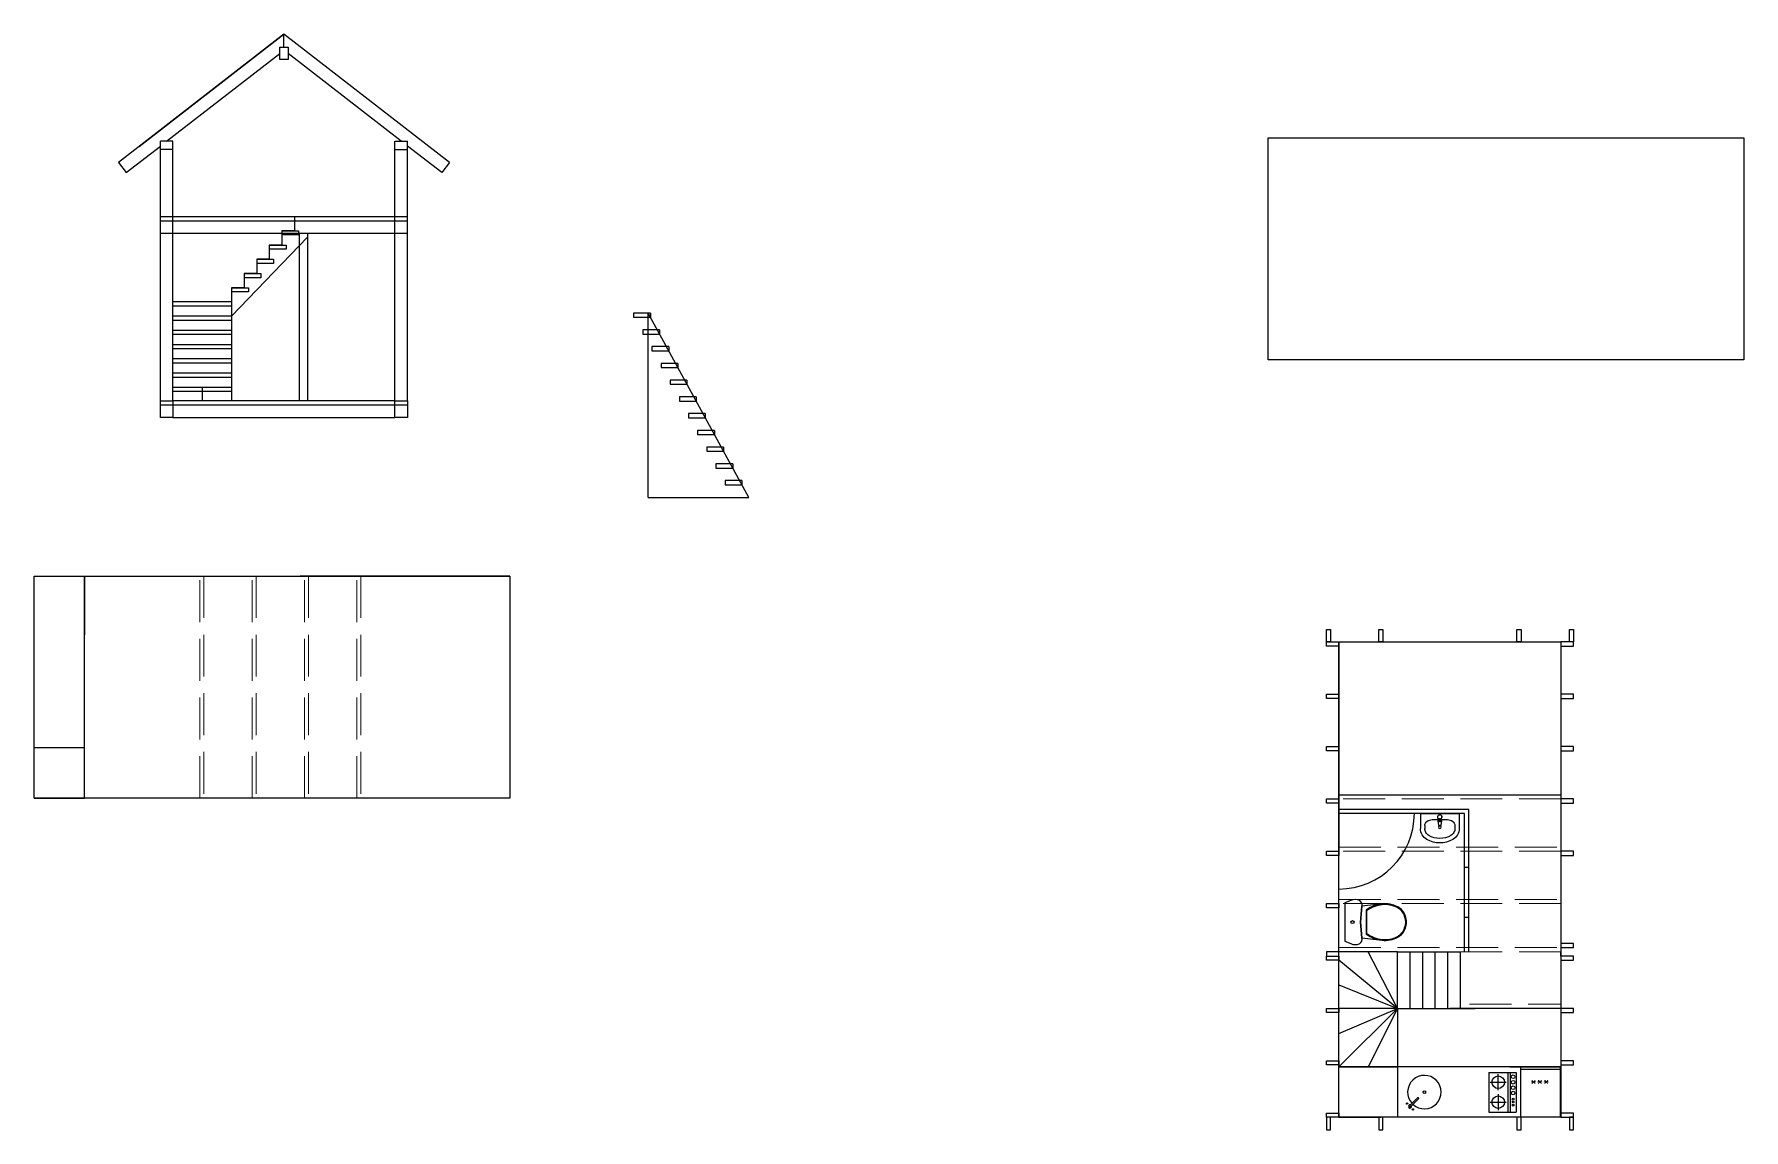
# Model space of a CAD drawing. Header units: millimetres. Extents: x 743280 to 1140305, y -337608 to -106611.
# Drawn here: x 817148 to 837551, y -171345 to -158264 of the extents above; entities that cross this region are included whole.
import ezdxf

# ---------------------------------------------------------------- set-up
doc = ezdxf.new("R2010")
doc.units = ezdxf.units.MM
doc.linetypes.add('GOST2.303 4', pattern=[7, 5, -2, 0])
doc.layers.add('SANTEH', color=7, linetype='Continuous')
doc.layers.add('Сантехника', color=7, linetype='Continuous')
doc.layers.add('НЕВИДИМЫЕ', color=6, linetype='GOST2.303 4', lineweight=13)
doc.layers.add('ОСНОВНЫЕ', color=7, linetype='Continuous', lineweight=30)
doc.styles.add('Dim', font='iso9.shx')

# ---------------------------------------------------------------- blocks, each defined once
blk = doc.blocks.new('s_45')
at = {"layer": 'SANTEH', "flags": 128}
for points in [[(188, 0), (206, 189, 0.2888), (180, 256, 0.224419), (71, 257), (0, 229), (0, -229), (71, -257, 0.224419), (180, -256, 0.2888), (206, -189)], [(188, 0), (206, 189, 0.2888), (180, 256, 0.224419), (71, 257), (0, 229), (0, -229), (71, -257, 0.224419), (180, -256, 0.2888), (206, -189)], [(206, -189), (445, -217, -0.122327), (261, -148), (261, 148, -0.122328), (445, 217), (206, 189), (188, 0)], [(206, -189), (445, -217, -0.122327), (261, -148), (261, 148, -0.122328), (445, 217), (206, 189), (188, 0)], [(261, -148, 0.122438), (445, -217, 0.152571), (632, -181, 0.185585), (725, -73, 0.17428), (725, 73, 0.185585), (632, 181, 0.152571), (445, 217, 0.122438), (261, 148)], [(261, -148, 0.122438), (445, -217, 0.152571), (632, -181, 0.185585), (725, -73, 0.17428), (725, 73, 0.185585), (632, 181, 0.152571), (445, 217, 0.122438), (261, 148)], [(261, -136, 0.125396), (446, -207, 0.152532), (628, -173, 0.18559), (715, -70, 0.174364), (715, 70, 0.18559), (628, 173, 0.152531), (446, 207, 0.125396), (261, 136)]]:
    blk.add_lwpolyline(points, format="xyb", close=True, dxfattribs=at)
at = {"layer": 'SANTEH'}
blk.add_circle((93, 0), 18.4, dxfattribs=at)
blk = doc.blocks.new('Basin 01_72')
at = {"layer": 'SANTEH', "linetype": 'Continuous'}
for p, q in [((0, 350), (0, 172)), ((460, 350), (0, 350)), ((50, 207), (50, 172)), ((139, 278), (139, 278)), ((321, 278), (139, 278)), ((206, 312), (206, 317)), ((209, 271), (206, 312)), ((212, 262), (219, 209)), ((216, 288), (244, 288)), ((216, 273), (216, 288)), ((216, 288), (244, 288)), ((241, 209), (248, 262)), ((244, 288), (244, 273)), ((251, 271), (254, 312)), ((254, 312), (254, 317)), ((410, 207), (410, 172)), ((460, 350), (460, 172))]:
    blk.add_line(p, q, dxfattribs=at)
for points in [[(139, 278), (122, 277), (105, 273), (90, 266), (76, 257), (65, 247), (57, 235), (52, 221), (50, 207)], [(410, 207), (408, 221), (403, 235), (395, 247), (384, 257), (370, 266), (355, 273), (338, 277), (321, 278)], [(0, 172), (1, 152), (5, 133), (11, 114), (20, 96), (30, 80), (43, 66), (57, 53), (73, 42)], [(50, 172), (51, 159), (53, 147), (57, 135), (63, 124), (69, 113), (77, 104), (86, 96), (97, 89)], [(73, 42), (110, 24), (149, 11), (189, 3), (230, 0), (271, 3), (311, 11), (350, 24), (387, 42)], [(97, 89), (128, 73), (161, 62), (195, 55), (230, 53), (265, 55), (299, 62), (332, 73), (363, 89)], [(363, 89), (374, 96), (383, 104), (391, 113), (397, 124), (403, 135), (407, 147), (409, 159), (410, 172)], [(387, 42), (403, 53), (417, 66), (430, 80), (440, 96), (449, 114), (455, 133), (459, 152), (460, 172)]]:
    blk.add_lwpolyline(points, dxfattribs=at)
blk.add_circle((230, 189), 17.5, dxfattribs=at)
for centre, radius, start, end in [((230, 313), 25, 339.2856, 200.7144), ((230, 313), 24, 7.8374, 171.8967), ((230, 274), 21.1, 185.1696, 354.8304), ((230, 273), 21.1, 185.1696, 354.8304), ((230, 273), 13.6, 180, 0), ((230, 210), 11.2, 187.1389, 352.8611)]:
    blk.add_arc(centre, radius, start, end, dxfattribs=at)

msp = doc.modelspace()

# ---------------------------------------------------------------- linework, layer by layer
for p, q in [((833419.5, -170594.7), (833419.5, -171194.7)), ((834509.7, -170659), (834836.5, -170659)), ((834509.7, -170659), (834509.7, -171132.3)), ((834525.4, -170776.4), (834715.4, -170776.4)), ((835360.7, -170594.7), (834610.7, -170594.7)), ((834620.4, -170871.4), (834620.4, -170681.4)), ((834736.5, -170659), (834736.5, -171132.3)), ((834760.7, -170594.7), (835360.7, -170594.7)), ((834761.5, -170659), (834761.5, -171132.3)), ((834836.5, -170659), (834836.5, -171132.3)), ((834886.2, -170594.7), (834886.2, -171194.7)), ((835360.7, -170624.7), (834886.2, -170624.7)), ((835360.7, -170594.7), (835360.7, -171194.7)), ((833562.5, -171060.2), (833658.6, -170964.1)), ((833573.8, -171071.5), (833669.9, -170975.4)), ((834620.4, -170919.9), (834620.4, -171109.9)), ((834509.7, -171132.3), (834836.5, -171132.3)), ((834525.4, -171014.9), (834715.4, -171014.9))]:
    msp.add_line(p, q)
for centre, radius in [((834620.4, -170776.4), 75), ((834797.8, -170710.9), 22), ((834797.8, -170777.1), 22), ((833739.2, -170894.7), 16.1), ((834620.4, -171014.9), 75), ((834797.8, -170843.2), 22), ((834797.8, -170905.4), 22), ((834797.8, -170978.5), 11), ((833533.3, -171031.1), 8.28), ((833602.9, -171100.7), 8.28), ((834797.8, -171012.6), 11), ((834797.8, -171050.7), 11)]:
    msp.add_circle(centre, radius)
for centre, radius, start, end in [((833739.2, -170894.7), 200, 227.29244, 222.70756), ((833664.2, -170969.8), 8, 315, 135), ((833568.1, -171065.9), 18.8, 70.13146, 19.86854), ((833568.1, -171065.9), 8, 135, 315)]:
    msp.add_arc(centre, radius, start, end)
at = {"layer": 'НЕВИДИМЫЕ', "ltscale": 100}
for points in [[(819123, -164733.3), (819173, -164733.3), (819173, -167383.3), (819123, -167383.3)], [(819748, -164733.3), (819798, -164733.3), (819798, -167383.3), (819748, -167383.3)], [(820373, -164733.3), (820423, -164733.3), (820423, -167383.3), (820373, -167383.3)], [(820998, -164733.3), (821048, -164733.3), (821048, -167383.3), (820998, -167383.3)], [(832719.5, -167394.7), (832719.5, -167344.7), (835369.5, -167344.7), (835369.5, -167394.7)], [(832719.5, -168019.7), (832719.5, -167969.7), (835369.5, -167969.7), (835369.5, -168019.7)], [(832719.5, -168644.7), (832719.5, -168594.7), (835369.5, -168594.7), (835369.5, -168644.7)], [(832719.5, -169219.7), (832719.5, -169169.7), (835369.5, -169169.7), (835369.5, -169219.7)]]:
    msp.add_lwpolyline(points, close=True, dxfattribs=at)
msp.add_lwpolyline([(834278.3, -169844.7), (835369.5, -169844.7), (835369.5, -169894.7), (834169.5, -169894.7)], dxfattribs=at)
at = {"layer": 'ОСНОВНЫЕ', "ltscale": 100}
for p, q in [((820128.7, -158264.2), (818154.1, -159797.5)), ((818399.8, -159606.8), (820128.7, -158264.2)), ((820128.7, -158417.9), (820128.7, -158264.2)), ((822103.2, -159797.5), (820128.7, -158264.2)), ((820128.7, -158417.9), (820128.7, -158264.2)), ((818728.7, -159541.3), (820078.7, -158492.9)), ((821528.7, -159541.3), (820178.7, -158492.9)), ((818653.7, -162841.3), (818653.7, -159541.3)), ((818803.7, -159541.3), (818653.7, -159541.3)), ((818803.7, -159541.3), (818653.7, -159541.3)), ((818803.7, -160491.3), (818803.7, -159541.3)), ((821453.7, -160641.3), (821453.7, -159541.3)), ((821453.7, -159541.3), (821603.7, -159541.3)), ((821603.7, -162641.3), (821603.7, -159541.3)), ((818246.2, -159916), (818653.7, -159599.5)), ((818653.7, -162641.3), (818653.7, -159641.3)), ((818803.7, -159641.3), (818653.7, -159641.3)), ((818803.7, -159641.3), (818653.7, -159641.3)), ((821453.7, -159641.3), (821603.7, -159641.3)), ((822011.2, -159916), (821603.7, -159599.5)), ((818154.1, -159797.5), (818246.2, -159916)), ((822103.2, -159797.5), (822011.2, -159916)), ((818653.7, -160441.3), (821603.7, -160441.3)), ((818653.7, -160491.3), (821603.7, -160491.3)), ((818803.7, -162641.3), (818803.7, -160491.3)), ((818803.7, -160491.3), (819803.7, -160491.3)), ((820253.7, -160441.3), (820253.7, -160611.3)), ((818653.7, -160641.3), (821603.7, -160641.3)), ((819503.7, -161631.3), (820410.4, -160689.2)), ((820253.7, -160611.3), (820103.7, -160611.3)), ((820103.7, -160611.3), (820103.7, -160781.3)), ((820103.7, -160611.3), (820303.7, -160611.3)), ((820303.7, -160661.3), (820103.7, -160661.3)), ((820303.7, -160611.3), (820303.7, -160661.3)), ((820310.4, -160641.3), (820310.4, -162641.3)), ((820410.4, -160641.3), (820410.4, -162641.3)), ((821453.7, -162641.3), (821453.7, -160641.3)), ((819953.7, -160951.3), (819803.7, -160951.3)), ((819803.7, -160951.3), (819803.7, -161121.3)), ((819953.7, -160951.3), (819803.7, -160951.3)), ((819803.7, -160951.3), (820003.7, -160951.3)), ((820103.7, -160781.3), (819953.7, -160781.3)), ((819953.7, -160781.3), (819953.7, -160951.3)), ((820103.7, -160781.3), (819953.7, -160781.3)), ((819953.7, -160781.3), (820153.7, -160781.3)), ((820153.7, -160831.3), (819953.7, -160831.3)), ((820003.7, -160951.3), (820003.7, -161001.3)), ((820153.7, -160781.3), (820153.7, -160831.3)), ((819803.7, -161121.3), (819653.7, -161121.3)), ((819653.7, -161121.3), (819653.7, -161291.3)), ((819803.7, -161121.3), (819653.7, -161121.3)), ((819653.7, -161121.3), (819853.7, -161121.3)), ((819853.7, -161171.3), (819653.7, -161171.3)), ((820003.7, -161001.3), (819803.7, -161001.3)), ((819853.7, -161121.3), (819853.7, -161171.3)), ((819653.7, -161291.3), (819503.7, -161291.3)), ((819503.7, -161291.3), (819503.7, -161461.3)), ((819653.7, -161291.3), (819503.7, -161291.3)), ((819503.7, -161291.3), (819703.7, -161291.3)), ((819703.7, -161341.3), (819503.7, -161341.3)), ((819703.7, -161291.3), (819703.7, -161341.3)), ((819503.7, -161461.3), (818803.7, -161461.3)), ((819503.7, -161511.3), (818803.7, -161511.3)), ((819503.7, -161461.3), (819503.7, -162641.3)), ((824502.3, -161594.1), (824302.3, -161594.1)), ((824302.3, -161594.1), (824302.3, -161644.1)), ((824475.1, -163794.1), (824475.1, -161594.1)), ((825675.1, -163794.1), (824475.1, -161594.1)), ((824502.3, -161594.1), (824502.3, -161644.1)), ((819503.7, -161631.3), (818803.7, -161631.3)), ((819503.7, -161681.3), (818803.7, -161681.3)), ((824302.3, -161644.1), (824502.3, -161644.1)), ((824611.4, -161794.1), (824411.4, -161794.1)), ((824411.4, -161794.1), (824411.4, -161844.1)), ((824611.4, -161794.1), (824611.4, -161844.1)), ((819503.7, -161801.3), (818803.7, -161801.3)), ((819503.7, -161851.3), (818803.7, -161851.3)), ((819503.7, -161971.3), (818803.7, -161971.3)), ((824411.4, -161844.1), (824611.4, -161844.1)), ((824720.5, -161994.1), (824520.5, -161994.1)), ((824520.5, -161994.1), (824520.5, -162044.1)), ((824720.5, -161994.1), (824720.5, -162044.1)), ((819503.7, -162021.3), (818803.7, -162021.3)), ((819503.7, -162141.3), (818803.7, -162141.3)), ((819503.7, -162191.3), (818803.7, -162191.3)), ((824520.5, -162044.1), (824720.5, -162044.1)), ((824829.6, -162194.1), (824629.6, -162194.1)), ((824629.6, -162194.1), (824629.6, -162244.1)), ((824829.6, -162194.1), (824829.6, -162244.1)), ((819503.7, -162311.3), (818803.7, -162311.3)), ((819503.7, -162361.3), (818803.7, -162361.3)), ((824629.6, -162244.1), (824829.6, -162244.1)), ((824938.7, -162394.1), (824738.7, -162394.1)), ((824738.7, -162394.1), (824738.7, -162444.1)), ((824938.7, -162394.1), (824938.7, -162444.1)), ((819503.7, -162481.3), (818803.7, -162481.3)), ((819503.7, -162531.3), (818803.7, -162531.3)), ((819153.7, -162481.3), (819153.7, -162641.3)), ((824738.7, -162444.1), (824938.7, -162444.1)), ((825047.8, -162594.1), (824847.8, -162594.1)), ((824847.8, -162594.1), (824847.8, -162644.1)), ((825047.8, -162594.1), (825047.8, -162644.1)), ((818653.7, -162691.3), (818653.7, -162641.3)), ((818653.7, -162641.3), (818803.7, -162641.3)), ((818653.7, -162691.3), (821603.7, -162691.3)), ((818803.7, -162641.3), (818803.7, -162691.3)), ((821453.7, -162641.3), (818803.7, -162641.3)), ((821453.7, -162691.3), (821453.7, -162641.3)), ((821453.7, -162641.3), (821603.7, -162641.3)), ((821603.7, -162641.3), (821603.7, -162691.3)), ((824847.8, -162644.1), (825047.8, -162644.1)), ((825156.9, -162794.1), (824956.9, -162794.1)), ((824956.9, -162794.1), (824956.9, -162844.1)), ((825156.9, -162794.1), (825156.9, -162844.1)), ((818803.7, -162841.3), (821453.7, -162841.3)), ((824956.9, -162844.1), (825156.9, -162844.1)), ((825266, -162994.1), (825066, -162994.1)), ((825066, -162994.1), (825066, -163044.1)), ((825266, -162994.1), (825266, -163044.1)), ((825066, -163044.1), (825266, -163044.1)), ((825375.1, -163194.1), (825175.1, -163194.1)), ((825175.1, -163194.1), (825175.1, -163244.1)), ((825375.1, -163194.1), (825375.1, -163244.1)), ((825175.1, -163244.1), (825375.1, -163244.1)), ((825484.1, -163394.1), (825284.1, -163394.1)), ((825284.1, -163394.1), (825284.1, -163444.1)), ((825484.1, -163394.1), (825484.1, -163444.1)), ((825284.1, -163444.1), (825484.1, -163444.1)), ((825593.2, -163594.1), (825393.2, -163594.1)), ((825393.2, -163594.1), (825393.2, -163644.1)), ((825593.2, -163594.1), (825593.2, -163644.1)), ((824475.1, -163794.1), (825675.1, -163794.1)), ((825393.2, -163644.1), (825593.2, -163644.1)), ((817148, -164733.3), (819148, -164733.3)), ((817748, -167383.3), (817748, -164733.3)), ((817748, -164733.3), (818448, -164733.3)), ((817748, -164733.3), (817748, -165433.3)), ((819023, -164733.3), (821523, -164733.3)), ((822823, -164733.3), (820323, -164733.3)), ((832719.5, -165519.7), (832719.5, -168019.7)), ((817748, -166783.3), (817148, -166783.3)), ((817748, -167383.3), (817748, -166783.3)), ((832719.5, -169319.7), (832719.5, -166819.7)), ((817148, -167383.3), (817748, -167383.3)), ((820998, -167383.3), (818448, -167383.3)), ((832719.5, -167344.7), (835369.5, -167344.7)), ((835369.5, -167344.7), (835369.5, -169894.7)), ((834269.5, -167519.7), (832719.5, -167519.7)), ((834219.5, -167569.7), (832719.5, -167569.7)), ((834219.5, -169219.7), (834219.5, -167569.7)), ((834269.5, -169219.7), (834269.5, -167519.7)), ((834219.5, -168207.3), (834269.5, -168207.3)), ((834219.5, -168804.5), (834269.5, -168804.5)), ((832719.5, -169219.7), (832569.5, -169219.7)), ((832569.5, -169219.7), (832569.5, -169269.7)), ((832719.5, -171194.7), (832719.5, -169194.7)), ((833419.5, -169219.7), (832719.5, -169219.7)), ((833419.5, -169894.7), (832719.5, -169319.7)), ((833419.5, -169894.7), (833069.5, -169219.7)), ((833419.5, -169894.7), (833419.5, -169219.7)), ((833419.5, -169894.7), (833419.5, -169219.7)), ((833419.5, -169219.7), (834019.5, -169219.7)), ((833569.5, -169894.7), (833569.5, -169219.7)), ((833719.5, -169894.7), (833719.5, -169219.7)), ((833869.5, -169894.7), (833869.5, -169219.7)), ((834019.5, -169894.7), (834019.5, -169219.7)), ((834019.5, -169219.7), (834169.5, -169219.7)), ((834169.5, -169894.7), (834169.5, -169219.7)), ((835369.5, -169269.7), (835369.5, -169219.7)), ((832719.5, -169615.4), (833419.5, -169894.7)), ((832719.5, -170594.7), (832719.5, -169894.7)), ((833419.5, -169894.7), (832719.5, -169894.7)), ((833419.5, -169894.7), (832719.5, -170594.7)), ((832719.5, -170194.7), (833419.5, -169894.7)), ((833419.5, -169894.7), (833069.5, -170594.7)), ((833419.5, -169894.7), (834344.5, -169894.7)), ((833419.5, -169894.7), (833419.5, -170594.7)), ((835369.5, -169894.7), (834044.5, -169894.7)), ((834169.5, -169894.7), (834169.5, -169844.7)), ((835369.5, -170594.7), (832719.5, -170594.7)), ((832719.5, -170594.7), (833419.5, -170594.7)), ((835369.5, -170594.7), (834769.5, -170594.7)), ((835369.5, -171194.7), (835369.5, -170594.7)), ((832719.5, -171194.7), (833219.5, -171194.7))]:
    msp.add_line(p, q, dxfattribs=at)
for points in [[(820078.7, -158417.9), (820178.7, -158417.9), (820178.7, -158567.9), (820078.7, -158567.9)], [(831876.5, -159500.1), (837551.5, -159500.1), (837551.5, -162150.1), (831876.5, -162150.1)], [(818653.7, -162691.3), (818803.7, -162691.3), (818803.7, -162841.3), (818653.7, -162841.3)], [(821453.7, -162691.3), (821603.7, -162691.3), (821603.7, -162841.3), (821453.7, -162841.3)], [(817148, -164733.3), (822823, -164733.3), (822823, -167383.3), (817148, -167383.3)], [(832719.5, -171194.7), (832719.5, -165519.7), (835369.5, -165519.7), (835369.5, -171194.7)]]:
    msp.add_lwpolyline(points, close=True, dxfattribs=at)
at = {"layer": 'ОСНОВНЫЕ'}
for points in [[(832569.5, -165369.7), (832619.5, -165369.7), (832619.5, -165519.7), (832569.5, -165519.7)], [(833194.5, -165369.7), (833244.5, -165369.7), (833244.5, -165519.7), (833194.5, -165519.7)], [(834844.5, -165369.7), (834894.5, -165369.7), (834894.5, -165519.7), (834844.5, -165519.7)], [(835469.5, -165369.7), (835519.5, -165369.7), (835519.5, -165519.7), (835469.5, -165519.7)], [(832569.5, -165569.7), (832569.5, -165519.7), (832719.5, -165519.7), (832719.5, -165569.7)], [(835519.5, -165569.7), (835519.5, -165519.7), (835369.5, -165519.7), (835369.5, -165569.7)], [(832569.5, -166194.7), (832569.5, -166144.7), (832719.5, -166144.7), (832719.5, -166194.7)], [(835519.5, -166194.7), (835519.5, -166144.7), (835369.5, -166144.7), (835369.5, -166194.7)], [(832569.5, -166819.7), (832569.5, -166769.7), (832719.5, -166769.7), (832719.5, -166819.7)], [(835519.5, -166819.7), (835519.5, -166769.7), (835369.5, -166769.7), (835369.5, -166819.7)], [(832569.5, -167444.7), (832569.5, -167394.7), (832719.5, -167394.7), (832719.5, -167444.7)], [(835519.5, -167444.7), (835519.5, -167394.7), (835369.5, -167394.7), (835369.5, -167444.7)], [(832569.5, -168069.7), (832569.5, -168019.7), (832719.5, -168019.7), (832719.5, -168069.7)], [(835519.5, -168069.7), (835519.5, -168019.7), (835369.5, -168019.7), (835369.5, -168069.7)], [(832569.5, -168694.7), (832569.5, -168644.7), (832719.5, -168644.7), (832719.5, -168694.7)], [(835519.5, -169169.7), (835519.5, -169119.7), (835369.5, -169119.7), (835369.5, -169169.7)], [(832569.5, -169319.7), (832569.5, -169269.7), (832719.5, -169269.7), (832719.5, -169319.7)], [(835519.5, -169319.7), (835519.5, -169269.7), (835369.5, -169269.7), (835369.5, -169319.7)], [(832569.5, -169944.7), (832569.5, -169894.7), (832719.5, -169894.7), (832719.5, -169944.7)], [(835519.5, -169944.7), (835519.5, -169894.7), (835369.5, -169894.7), (835369.5, -169944.7)], [(832569.5, -170569.7), (832569.5, -170519.7), (832719.5, -170519.7), (832719.5, -170569.7)], [(835519.5, -170569.7), (835519.5, -170519.7), (835369.5, -170519.7), (835369.5, -170569.7)], [(832569.5, -171194.7), (832569.5, -171144.7), (832719.5, -171144.7), (832719.5, -171194.7)], [(835519.5, -171194.7), (835519.5, -171144.7), (835369.5, -171144.7), (835369.5, -171194.7)], [(832569.5, -171344.7), (832619.5, -171344.7), (832619.5, -171194.7), (832569.5, -171194.7)], [(833194.5, -171344.7), (833244.5, -171344.7), (833244.5, -171194.7), (833194.5, -171194.7)], [(834844.5, -171344.7), (834894.5, -171344.7), (834894.5, -171194.7), (834844.5, -171194.7)], [(835469.5, -171344.7), (835519.5, -171344.7), (835519.5, -171194.7), (835469.5, -171194.7)]]:
    msp.add_lwpolyline(points, close=True, dxfattribs=at)
at = {"layer": 'ОСНОВНЫЕ', "ltscale": 100}
msp.add_arc((832719.5, -167569.7), 900, 270, 359.99996, dxfattribs=at)

# ---------------------------------------------------------------- block references
at = {"layer": 'Сантехника', "color": 0, "lineweight": -2, "xscale": -1}
msp.add_blockref('Basin 01_72', (834153.7, -167919.7), dxfattribs=at)
at = {"layer": 'Сантехника', "color": 0, "lineweight": -2}
msp.add_blockref('s_45', (832788.7, -168864.9), dxfattribs=at)

# ---------------------------------------------------------------- texts
at = {"ltscale": 0.5, "style": 'Dim'}
msp.add_text('***', height=125, dxfattribs=at).set_placement((835003.3, -170822.4))

doc.saveas('drawing.dxf')
